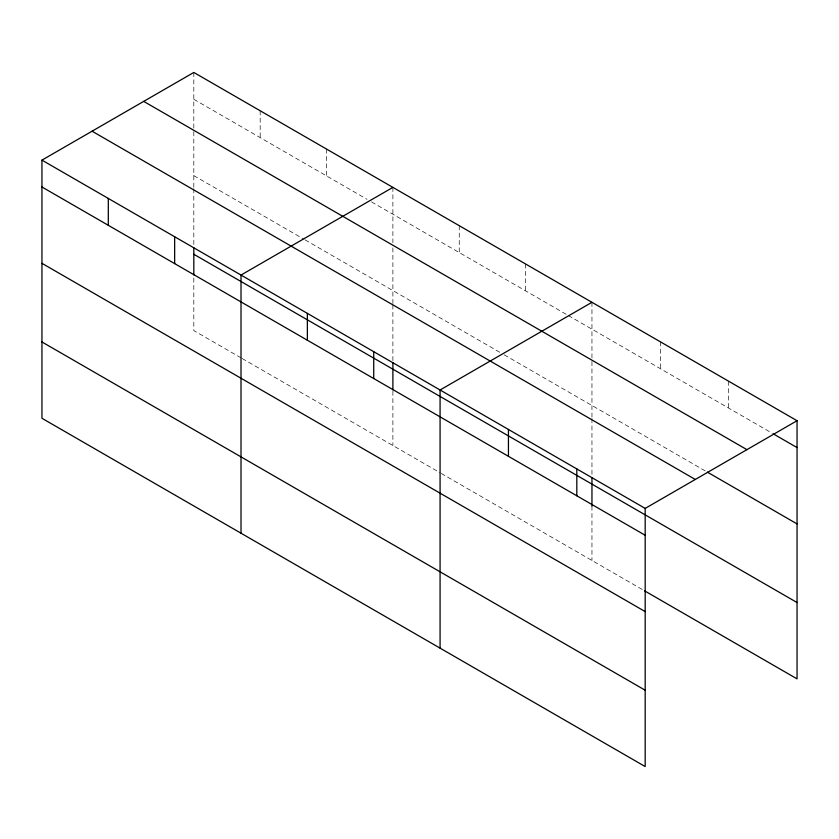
<?xml version="1.0" encoding="UTF-8"?>
<svg xmlns="http://www.w3.org/2000/svg" width="839" height="839" viewBox="0 0 839 839"><rect width="100%" height="100%" fill="white"/><g stroke="black" fill="none" stroke-linecap="round" stroke-linejoin="round"><path stroke-width="0.63" stroke-dasharray="4.2 3.15" d="M193.819 99.306L367.021 199.304M371.52 201.905L567.206 314.887M568.339 315.537L772.394 433.344M193.819 175.634L304.043 239.272M305.165 239.923L499.729 352.254M504.229 354.845L706.27 471.497M241.055 357.875L193.819 330.597L193.819 276.262M242.188 358.515L440.129 472.797M441.251 473.448L643.503 590.226M728.682 381.242L728.682 408.111M660.314 341.777L660.314 368.636M591.956 302.302L591.956 360.214M591.956 361.515L591.956 417.287M591.956 418.598L591.956 474.958M591.956 506.127L591.956 560.452M525.602 263.991L525.602 290.86M459.248 225.691L459.248 252.549M392.893 187.38L392.893 242.702M392.893 247.872L392.893 303.676M392.893 304.977L392.893 361.336M392.893 391.194L392.893 445.53M326.539 149.069L326.539 175.928M260.184 110.758L260.184 137.617M193.819 72.448L193.819 130.36M193.819 131.65L193.819 187.433M193.819 188.744L193.819 245.103"/><path stroke-width="1.26" d="M645.181 611.589L645.181 508.403L41.95 160.134L41.95 418.283L645.181 766.552L645.181 611.589L41.95 263.32M644.625 590.866L797.05 678.866L797.05 420.717L193.819 72.448L41.95 160.134M392.893 187.38L241.013 275.056L241.013 533.216M591.956 302.302L440.076 389.988L440.076 648.138M645.181 508.403L797.05 420.717M773.516 433.994L797.05 447.575M143.71 101.383L746.93 449.652M707.392 472.137L797.05 523.903M92.07 131.199L695.29 479.468M193.819 254.269L797.05 602.538M41.95 186.992L645.181 535.261M41.95 341.955L645.181 690.224M591.956 477.58L591.956 506.127M576.812 468.928L576.812 495.797M508.444 429.463L508.444 456.322M392.893 362.647L392.893 389.904M373.722 351.677L373.722 378.546M307.368 313.367L307.368 340.235M193.819 247.725L193.819 274.972M174.659 236.755L174.659 263.614M108.304 198.444L108.304 225.303"/></g></svg>
